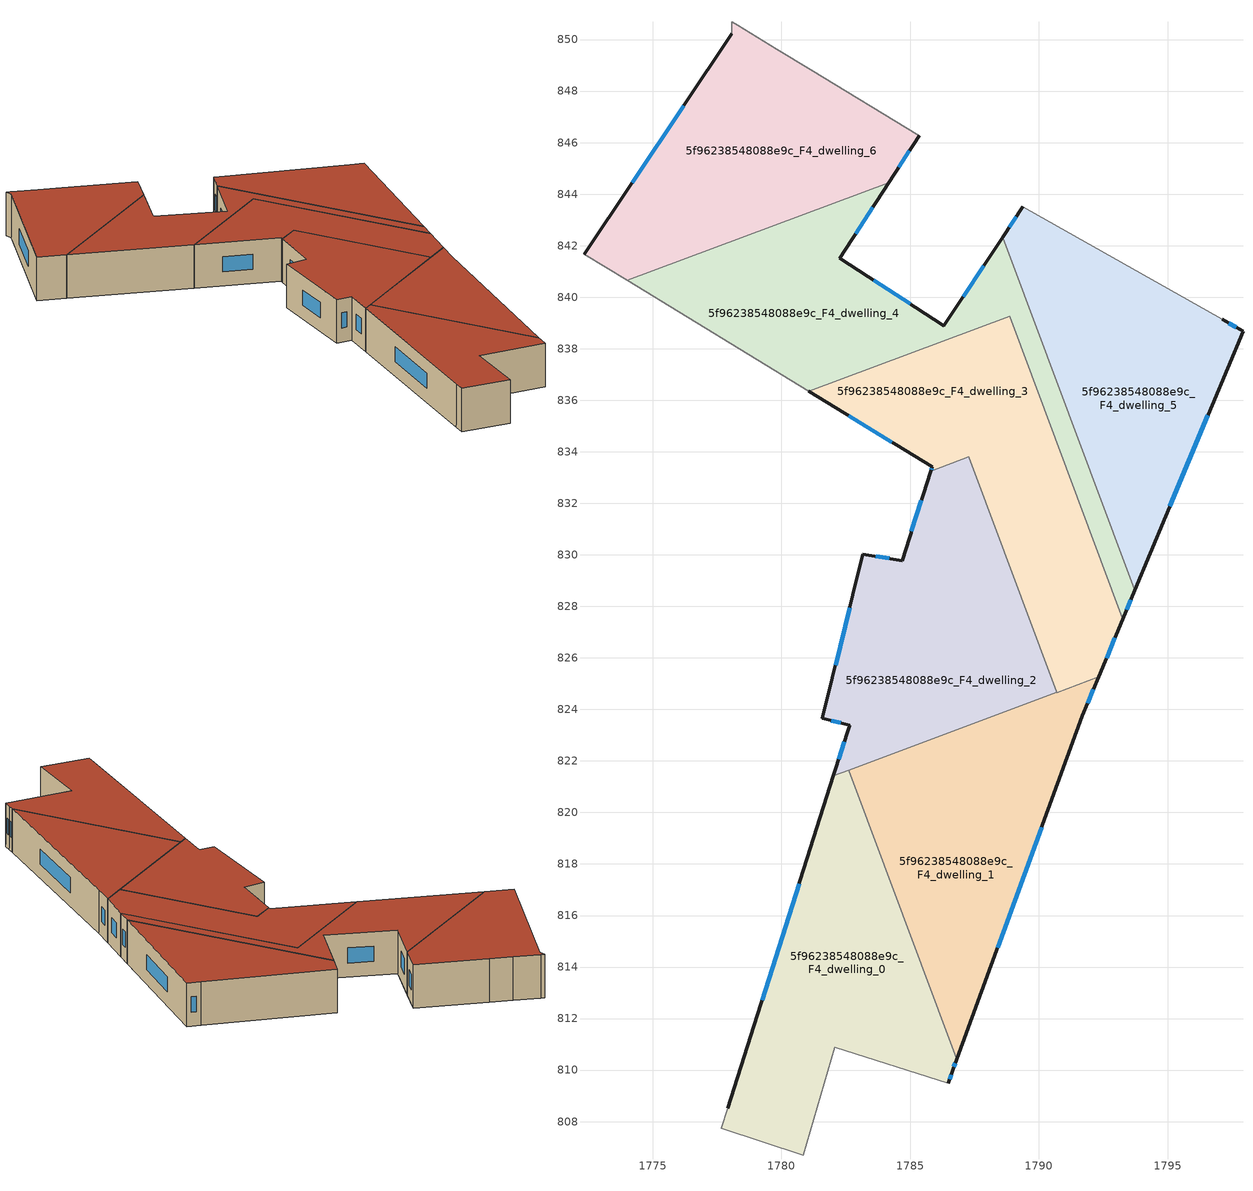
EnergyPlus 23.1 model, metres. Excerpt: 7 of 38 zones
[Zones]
5f96238548088e9c_F4_dwelling_0
 floor to 5f96238548088e9c_F3_dwelling_0 (EU_floor_Construction): 1782.61,821.64 1786.81,810.41 1786.65,809.99 1786.47,809.49 1782.07,810.88 1780.86,806.69 1777.66,807.75 1777.92,808.53 1782.02,821.42 z12
 wall outside (EU_wall_Construction): 1782.02,821.42 1777.92,808.53 / 1786.47,809.49 1786.65,809.99 1786.81,810.41 z12:15
 wall adiabatic (EU_wall_Construction): 1777.92,808.53 1777.66,807.75 1780.86,806.69 1782.07,810.88 1786.47,809.49 z12:15
 wall to 5f96238548088e9c_F4_dwelling_1 (EU_wall_Construction): 1786.81,810.41 1782.61,821.64 z12:15
 wall to 5f96238548088e9c_F4_dwelling_2 (EU_wall_Construction): 1782.61,821.64 1782.02,821.42 z12:15
 window (EU_Window_Construction): 1780.69,817.23 1779.25,812.72 / 1786.7,810.13 1786.76,810.27 / 1786.53,809.65 1786.59,809.83 z12.98:14.02
 roof outside (EU_roof_Construction): 1786.47,809.49 1786.65,809.99 1786.81,810.41 1782.61,821.64 1782.02,821.42 1777.92,808.53 1777.66,807.75 1780.86,806.69 1782.07,810.88 z15
5f96238548088e9c_F4_dwelling_1
 floor to 5f96238548088e9c_F3_dwelling_1 (EU_floor_Construction): 1792.32,825.26 1791.69,823.76 1786.81,810.41 1782.61,821.64 z12
 wall outside (EU_wall_Construction): 1786.81,810.41 1791.69,823.76 1792.32,825.26 z12:15
 wall to 5f96238548088e9c_F4_dwelling_3 (EU_wall_Construction): 1792.32,825.26 1790.69,824.66 z12:15
 wall to 5f96238548088e9c_F4_dwelling_2 (EU_wall_Construction): 1790.69,824.66 1782.61,821.64 z12:15
 window (EU_Window_Construction): 1791.89,824.25 1792.11,824.77 / 1788.39,814.75 1790.1,819.42 z12.98:14.02
 roof outside (EU_roof_Construction): 1786.81,810.41 1791.69,823.76 1792.32,825.26 1782.61,821.64 z15
5f96238548088e9c_F4_dwelling_2
 floor to 5f96238548088e9c_F3_dwelling_2 (EU_floor_Construction): 1787.28,833.8 1790.69,824.66 1782.02,821.42 1782.65,823.39 1781.59,823.65 1783.17,830.03 1784.69,829.78 1785.79,833.24 z12
 wall outside (EU_wall_Construction): 1785.79,833.24 1784.69,829.78 1783.17,830.03 1781.59,823.65 1782.65,823.39 1782.02,821.42 z12:15
 wall to 5f96238548088e9c_F4_dwelling_3 (EU_wall_Construction): 1790.69,824.66 1787.28,833.8 1785.79,833.24 z12:15
 window (EU_Window_Construction): 1782.45,822.75 1782.23,822.06 / 1781.93,823.56 1782.31,823.47 / 1782.66,827.95 1782.1,825.72 / 1784.2,829.86 1783.66,829.95 / 1785.43,832.12 1785.05,830.91 z12.98:14.02
 roof outside (EU_roof_Construction): 1790.69,824.66 1787.28,833.8 1785.79,833.24 1784.69,829.78 1783.17,830.03 1781.59,823.65 1782.65,823.39 1782.02,821.42 z15
5f96238548088e9c_F4_dwelling_3
 floor to 5f96238548088e9c_F3_dwelling_3 (EU_floor_Construction): 1788.86,839.26 1793.25,827.51 1792.32,825.26 1790.69,824.66 1787.28,833.8 1785.79,833.24 1785.85,833.42 1781.06,836.35 z12
 wall outside (EU_wall_Construction): 1781.06,836.35 1785.85,833.42 1785.79,833.24 / 1792.32,825.26 1793.25,827.51 z12:15
 wall to 5f96238548088e9c_F4_dwelling_4 (EU_wall_Construction): 1793.25,827.51 1788.86,839.26 1781.06,836.35 z12:15
 window (EU_Window_Construction): 1785.83,833.36 1785.81,833.3 / 1782.62,835.39 1784.29,834.37 / 1792.62,825.99 1792.95,826.78 z12.98:14.02
 roof outside (EU_roof_Construction): 1792.32,825.26 1793.25,827.51 1788.86,839.26 1781.06,836.35 1785.85,833.42 1785.79,833.24 1787.28,833.8 1790.69,824.66 z15
5f96238548088e9c_F4_dwelling_4
 floor to 5f96238548088e9c_F3_dwelling_4 (EU_floor_Construction): 1788.59,842.33 1793.72,828.62 1793.25,827.51 1788.86,839.26 1781.06,836.35 1774.01,840.65 1784.18,844.45 1782.27,841.51 1786.31,838.9 z12
 wall outside (EU_wall_Construction): 1788.59,842.33 1786.31,838.9 1782.27,841.51 1784.18,844.45 / 1793.25,827.51 1793.72,828.62 z12:15
 wall adiabatic (EU_wall_Construction): 1774.01,840.65 1781.06,836.35 z12:15
 wall to 5f96238548088e9c_F4_dwelling_6 (EU_wall_Construction): 1784.18,844.45 1774.01,840.65 z12:15
 wall to 5f96238548088e9c_F4_dwelling_5 (EU_wall_Construction): 1793.72,828.62 1788.59,842.33 z12:15
 window (EU_Window_Construction): 1782.89,842.46 1783.56,843.49 / 1785,839.75 1783.58,840.66 / 1787.85,841.21 1787.05,840.01 / 1793.4,827.87 1793.57,828.25 z12.98:14.02
 roof outside (EU_roof_Construction): 1793.25,827.51 1793.72,828.62 1788.59,842.33 1786.31,838.9 1782.27,841.51 1784.18,844.45 1774.01,840.65 1781.06,836.35 1788.86,839.26 z15
5f96238548088e9c_F4_dwelling_5
 floor to 5f96238548088e9c_F3_dwelling_5 (EU_floor_Construction): 1797.11,839.15 1797.92,838.69 1793.72,828.62 1788.59,842.33 1789.38,843.51 z12
 wall outside (EU_wall_Construction): 1793.72,828.62 1797.92,838.69 1797.11,839.15 / 1789.38,843.51 1788.59,842.33 z12:15
 wall adiabatic (EU_wall_Construction): 1797.11,839.15 1789.38,843.51 z12:15
 window (EU_Window_Construction): 1797.66,838.84 1797.37,839 / 1795.08,831.89 1796.55,835.41 / 1789.12,843.12 1788.85,842.71 z12.98:14.02
 roof outside (EU_roof_Construction): 1793.72,828.62 1797.92,838.69 1797.11,839.15 1789.38,843.51 1788.59,842.33 z15
5f96238548088e9c_F4_dwelling_6
 floor to 5f96238548088e9c_F3_dwelling_6 (EU_floor_Construction): 1785.35,846.27 1784.18,844.45 1774.01,840.65 1772.34,841.67 1778.08,850.22 1778.07,850.7 1778.31,850.55 1779.83,849.63 1781.14,848.83 z12
 wall outside (EU_wall_Construction): 1784.18,844.45 1785.35,846.27 / 1778.08,850.22 1772.34,841.67 z12:15
 wall adiabatic (EU_wall_Construction): 1785.35,846.27 1781.14,848.83 1779.83,849.63 1778.31,850.55 1778.07,850.7 1778.08,850.22 / 1772.34,841.67 1774.01,840.65 z12:15
 window (EU_Window_Construction): 1784.56,845.04 1784.97,845.68 / 1776.21,847.44 1774.21,844.45 z12.98:14.02
 roof outside (EU_roof_Construction): 1784.18,844.45 1785.35,846.27 1781.14,848.83 1779.83,849.63 1778.31,850.55 1778.07,850.7 1778.08,850.22 1772.34,841.67 1774.01,840.65 z15
[Building]
EU S2 Campaign: North Axis=0; Terrain=City; Solar Distribution=FullExterior
[Site:Location]
Bologna: Latitude=44.5; Longitude=11.25; Time Zone=1; Elevation=37
[SizingPeriod:WeatherFileDays]
AnnualSizingPeriod: Begin Month=1; Begin Day of Month=1; End Month=12; End Day of Month=31; Day of Week for Start Day=Monday; Use Weather File Daylight Saving Period=No; Use Weather File Rain and Snow Indicators=No
[MATERIAL]
EU_InternalMass_Material: Roughness=MediumRough; Thickness=0.1; Conductivity=1; Density=1800; Specific Heat=900; Thermal Absorptance=0.9; Solar Absorptance=0.7; Visible Absorptance=0.7
[MATERIAL:NOMASS] Roughness=MediumRough; Thermal Absorptance=0.9; Solar Absorptance=0.7; Visible Absorptance=0.7
Name | Thermal Resistance
EU_wall_NoMass | 0.905828
EU_roof_NoMass | 0.37593
EU_floor_NoMass | 0.67114
[WINDOWMATERIAL:SIMPLEGLAZINGSYSTEM]
EU_Window_SimpleGlazing: UFactor=4.52486; Solar Heat Gain Coefficient=0.85; Visible Transmittance=0.85
[CONSTRUCTION]
EU_wall_Construction: EU_wall_NoMass
EU_roof_Construction: EU_roof_NoMass
EU_floor_Construction: EU_floor_NoMass
EU_Window_Construction: EU_Window_SimpleGlazing
EU_InternalMass_Construction: EU_InternalMass_Material
[ZONE] Type=1; Multiplier=1; Ceiling Height=autocalculate; Floor Area=autocalculate; Part of Total Floor Area=Yes
Name | Volume
5f96238548088e9c_F4_dwelling_0 | 184.686
5f96238548088e9c_F4_dwelling_1 | 184.687
5f96238548088e9c_F4_dwelling_2 | 184.702
5f96238548088e9c_F4_dwelling_3 | 184.69
5f96238548088e9c_F4_dwelling_4 | 184.693
5f96238548088e9c_F4_dwelling_5 | 184.6875
5f96238548088e9c_F4_dwelling_6 | 184.708
[INTERNALMASS] Construction=EU_InternalMass_Construction
Name | Zone or ZoneList | Surface Area
5f96238548088e9c_F4_dwelling_0_EU_InternalMass | 5f96238548088e9c_F4_dwelling_0 | 61.5613
5f96238548088e9c_F4_dwelling_1_EU_InternalMass | 5f96238548088e9c_F4_dwelling_1 | 61.5636
5f96238548088e9c_F4_dwelling_2_EU_InternalMass | 5f96238548088e9c_F4_dwelling_2 | 61.5663
5f96238548088e9c_F4_dwelling_3_EU_InternalMass | 5f96238548088e9c_F4_dwelling_3 | 61.5633
5f96238548088e9c_F4_dwelling_4_EU_InternalMass | 5f96238548088e9c_F4_dwelling_4 | 61.5639
5f96238548088e9c_F4_dwelling_5_EU_InternalMass | 5f96238548088e9c_F4_dwelling_5 | 61.5636
5f96238548088e9c_F4_dwelling_6_EU_InternalMass | 5f96238548088e9c_F4_dwelling_6 | 61.5693
[OTHEREQUIPMENT] Fuel Type=Electricity; Design Level Calculation Method=Watts/Area; Power per Zone Floor Area=1; Fraction Latent=0; Fraction Radiant=0; Fraction Lost=0; Carbon Dioxide Generation Rate=0; EndUse Subcategory=EU_Step8_InternalGains
Name | Zone or ZoneList or Space or SpaceList | Schedule
EU_Step8_InternalGain_5f96238548088e9c_F4_dwelling_0_f000 | 5f96238548088e9c_F4_dwelling_0 | EU_Step8_GainSchedule_5f96238548088e9c_F4_dwelling_0_f000
EU_Step8_InternalGain_5f96238548088e9c_F4_dwelling_1_f000 | 5f96238548088e9c_F4_dwelling_1 | EU_Step8_GainSchedule_5f96238548088e9c_F4_dwelling_1_f000
EU_Step8_InternalGain_5f96238548088e9c_F4_dwelling_2_f000 | 5f96238548088e9c_F4_dwelling_2 | EU_Step8_GainSchedule_5f96238548088e9c_F4_dwelling_2_f000
EU_Step8_InternalGain_5f96238548088e9c_F4_dwelling_3_f000 | 5f96238548088e9c_F4_dwelling_3 | EU_Step8_GainSchedule_5f96238548088e9c_F4_dwelling_3_f000
EU_Step8_InternalGain_5f96238548088e9c_F4_dwelling_4_f000 | 5f96238548088e9c_F4_dwelling_4 | EU_Step8_GainSchedule_5f96238548088e9c_F4_dwelling_4_f000
EU_Step8_InternalGain_5f96238548088e9c_F4_dwelling_5_f000 | 5f96238548088e9c_F4_dwelling_5 | EU_Step8_GainSchedule_5f96238548088e9c_F4_dwelling_5_f000
EU_Step8_InternalGain_5f96238548088e9c_F4_dwelling_6_f000 | 5f96238548088e9c_F4_dwelling_6 | EU_Step8_GainSchedule_5f96238548088e9c_F4_dwelling_6_f000
[ZONEVENTILATION:DESIGNFLOWRATE] Schedule=EU_AlwaysOn; Design Flow Rate Calculation Method=AirChanges/Hour; Air Changes per Hour=0.73129; Ventilation Type=Natural; Fan Pressure Rise=0; Fan Total Efficiency=1; Constant Term Coefficient=1; Temperature Term Coefficient=0; Velocity Term Coefficient=0; Velocity Squared Term Coefficient=0; Minimum Indoor Temperature=-100; Maximum Indoor Temperature=100; Delta Temperature=-100; Minimum Outdoor Temperature=-100; Maximum Outdoor Temperature=100; Maximum Wind Speed=40
Name | Zone or ZoneList or Space or SpaceList
EU_ConstantAir_5f96238548088e9c_F4_dwelling_0 | 5f96238548088e9c_F4_dwelling_0
EU_ConstantAir_5f96238548088e9c_F4_dwelling_1 | 5f96238548088e9c_F4_dwelling_1
EU_ConstantAir_5f96238548088e9c_F4_dwelling_2 | 5f96238548088e9c_F4_dwelling_2
EU_ConstantAir_5f96238548088e9c_F4_dwelling_3 | 5f96238548088e9c_F4_dwelling_3
EU_ConstantAir_5f96238548088e9c_F4_dwelling_4 | 5f96238548088e9c_F4_dwelling_4
EU_ConstantAir_5f96238548088e9c_F4_dwelling_5 | 5f96238548088e9c_F4_dwelling_5
EU_ConstantAir_5f96238548088e9c_F4_dwelling_6 | 5f96238548088e9c_F4_dwelling_6
[HVACTEMPLATE:THERMOSTAT] Constant Heating Setpoint=20; Constant Cooling Setpoint=50
EU_HeatOnly_5f96238548088e9c_F0_dwelling_0; EU_HeatOnly_5f96238548088e9c_F0_dwelling_1; EU_HeatOnly_5f96238548088e9c_F0_dwelling_2; EU_HeatOnly_5f96238548088e9c_F0_dwelling_3; EU_HeatOnly_5f96238548088e9c_F0_dwelling_4; EU_HeatOnly_5f96238548088e9c_F0_dwelling_5; EU_HeatOnly_5f96238548088e9c_F0_dwelling_6; EU_HeatOnly_5f96238548088e9c_F0_dwelling_7; EU_HeatOnly_5f96238548088e9c_F1_dwelling_0; EU_HeatOnly_5f96238548088e9c_F1_dwelling_1; EU_HeatOnly_5f96238548088e9c_F1_dwelling_2; EU_HeatOnly_5f96238548088e9c_F1_dwelling_3; EU_HeatOnly_5f96238548088e9c_F1_dwelling_4; EU_HeatOnly_5f96238548088e9c_F1_dwelling_5; EU_HeatOnly_5f96238548088e9c_F1_dwelling_6; EU_HeatOnly_5f96238548088e9c_F1_dwelling_7; EU_HeatOnly_5f96238548088e9c_F2_dwelling_0; EU_HeatOnly_5f96238548088e9c_F2_dwelling_1; EU_HeatOnly_5f96238548088e9c_F2_dwelling_2; EU_HeatOnly_5f96238548088e9c_F2_dwelling_3; EU_HeatOnly_5f96238548088e9c_F2_dwelling_4; EU_HeatOnly_5f96238548088e9c_F2_dwelling_5; EU_HeatOnly_5f96238548088e9c_F2_dwelling_6; EU_HeatOnly_5f96238548088e9c_F2_dwelling_7; EU_HeatOnly_5f96238548088e9c_F3_dwelling_0; EU_HeatOnly_5f96238548088e9c_F3_dwelling_1; EU_HeatOnly_5f96238548088e9c_F3_dwelling_2; EU_HeatOnly_5f96238548088e9c_F3_dwelling_3; EU_HeatOnly_5f96238548088e9c_F3_dwelling_4; EU_HeatOnly_5f96238548088e9c_F3_dwelling_5; EU_HeatOnly_5f96238548088e9c_F3_dwelling_6; EU_HeatOnly_5f96238548088e9c_F4_dwelling_0; EU_HeatOnly_5f96238548088e9c_F4_dwelling_1; EU_HeatOnly_5f96238548088e9c_F4_dwelling_2; EU_HeatOnly_5f96238548088e9c_F4_dwelling_3; EU_HeatOnly_5f96238548088e9c_F4_dwelling_4; EU_HeatOnly_5f96238548088e9c_F4_dwelling_5; EU_HeatOnly_5f96238548088e9c_F4_dwelling_6
[HVACTEMPLATE:ZONE:IDEALLOADSAIRSYSTEM] System Availability Schedule=EU_AlwaysOn; Maximum Heating Supply Air Temperature=50; Minimum Cooling Supply Air Temperature=13; Maximum Heating Supply Air Humidity Ratio=0.0156; Minimum Cooling Supply Air Humidity Ratio=0.0077; Heating Limit=NoLimit; Cooling Limit=NoLimit; Heating Availability Schedule=EU_AlwaysOn; Cooling Availability Schedule=EU_CoolingOff; Dehumidification Control Type=ConstantSensibleHeatRatio; Cooling Sensible Heat Ratio=0.7; Dehumidification Setpoint=60; Humidification Control Type=None; Humidification Setpoint=30; Outdoor Air Method=None; Outdoor Air Flow Rate per Person=0.00944; Outdoor Air Flow Rate per Zone Floor Area=0; Outdoor Air Flow Rate per Zone=0; Demand Controlled Ventilation Type=None; Outdoor Air Economizer Type=NoEconomizer; Heat Recovery Type=None; Sensible Heat Recovery Effectiveness=0.7; Latent Heat Recovery Effectiveness=0.65
Name | Template Thermostat
5f96238548088e9c_F4_dwelling_0 | EU_HeatOnly_5f96238548088e9c_F4_dwelling_0
5f96238548088e9c_F4_dwelling_1 | EU_HeatOnly_5f96238548088e9c_F4_dwelling_1
5f96238548088e9c_F4_dwelling_2 | EU_HeatOnly_5f96238548088e9c_F4_dwelling_2
5f96238548088e9c_F4_dwelling_3 | EU_HeatOnly_5f96238548088e9c_F4_dwelling_3
5f96238548088e9c_F4_dwelling_4 | EU_HeatOnly_5f96238548088e9c_F4_dwelling_4
5f96238548088e9c_F4_dwelling_5 | EU_HeatOnly_5f96238548088e9c_F4_dwelling_5
5f96238548088e9c_F4_dwelling_6 | EU_HeatOnly_5f96238548088e9c_F4_dwelling_6
[SIZING:ZONE] Zone Cooling Design Supply Air Temperature Input Method=SupplyAirTemperature; Zone Cooling Design Supply Air Temperature=13; Zone Heating Design Supply Air Temperature Input Method=SupplyAirTemperature; Zone Heating Design Supply Air Temperature=50; Zone Cooling Design Supply Air Humidity Ratio=0.008; Zone Heating Design Supply Air Humidity Ratio=0.008; Cooling Design Air Flow Method=DesignDay; Cooling Design Air Flow Rate=0; Cooling Minimum Air Flow per Zone Floor Area=0.000762; Cooling Minimum Air Flow=0; Cooling Minimum Air Flow Fraction=0.2; Heating Design Air Flow Method=DesignDay; Heating Design Air Flow Rate=0; Heating Maximum Air Flow per Zone Floor Area=0.002032; Heating Maximum Air Flow=0.141576; Heating Maximum Air Flow Fraction=0.3; Account for Dedicated Outdoor Air System=No; Dedicated Outdoor Air System Control Strategy=NeutralSupplyAir; Dedicated Outdoor Air Low Setpoint Temperature for Design=autosize; Dedicated Outdoor Air High Setpoint Temperature for Design=autosize; Zone Load Sizing Method=Sensible Load Only No Latent Load; Zone Latent Cooling Design Supply Air Humidity Ratio Input Method=HumidityRatioDifference; Zone Cooling Design Supply Air Humidity Ratio Difference=0.005; Zone Latent Heating Design Supply Air Humidity Ratio Input Method=HumidityRatioDifference; Zone Humidification Design Supply Air Humidity Ratio Difference=0.005
5f96238548088e9c_F4_dwelling_0; 5f96238548088e9c_F4_dwelling_1; 5f96238548088e9c_F4_dwelling_2; 5f96238548088e9c_F4_dwelling_3; 5f96238548088e9c_F4_dwelling_4; 5f96238548088e9c_F4_dwelling_5; 5f96238548088e9c_F4_dwelling_6
[SCHEDULE:CONSTANT]
Name | Hourly Value
EU_AlwaysOn | 1
EU_CoolingOff | 0
[SCHEDULE:FILE] Column Number=1; Rows to Skip at Top=0; Number of Hours of Data=8760; Column Separator=Comma; Interpolate to Timestep=No; Minutes per Item=60; Adjust Schedule for Daylight Savings=Yes
Name | File
EU_Step8_GainSchedule_5f96238548088e9c_F4_dwelling_0_f000 | ../../schedules/5f96238548088e9c/5f96238548088e9c_F4_dwelling_0_f000_gain.csv
EU_Step8_GainSchedule_5f96238548088e9c_F4_dwelling_1_f000 | ../../schedules/5f96238548088e9c/5f96238548088e9c_F4_dwelling_1_f000_gain.csv
EU_Step8_GainSchedule_5f96238548088e9c_F4_dwelling_2_f000 | ../../schedules/5f96238548088e9c/5f96238548088e9c_F4_dwelling_2_f000_gain.csv
EU_Step8_GainSchedule_5f96238548088e9c_F4_dwelling_3_f000 | ../../schedules/5f96238548088e9c/5f96238548088e9c_F4_dwelling_3_f000_gain.csv
EU_Step8_GainSchedule_5f96238548088e9c_F4_dwelling_4_f000 | ../../schedules/5f96238548088e9c/5f96238548088e9c_F4_dwelling_4_f000_gain.csv
EU_Step8_GainSchedule_5f96238548088e9c_F4_dwelling_5_f000 | ../../schedules/5f96238548088e9c/5f96238548088e9c_F4_dwelling_5_f000_gain.csv
EU_Step8_GainSchedule_5f96238548088e9c_F4_dwelling_6_f000 | ../../schedules/5f96238548088e9c/5f96238548088e9c_F4_dwelling_6_f000_gain.csv
